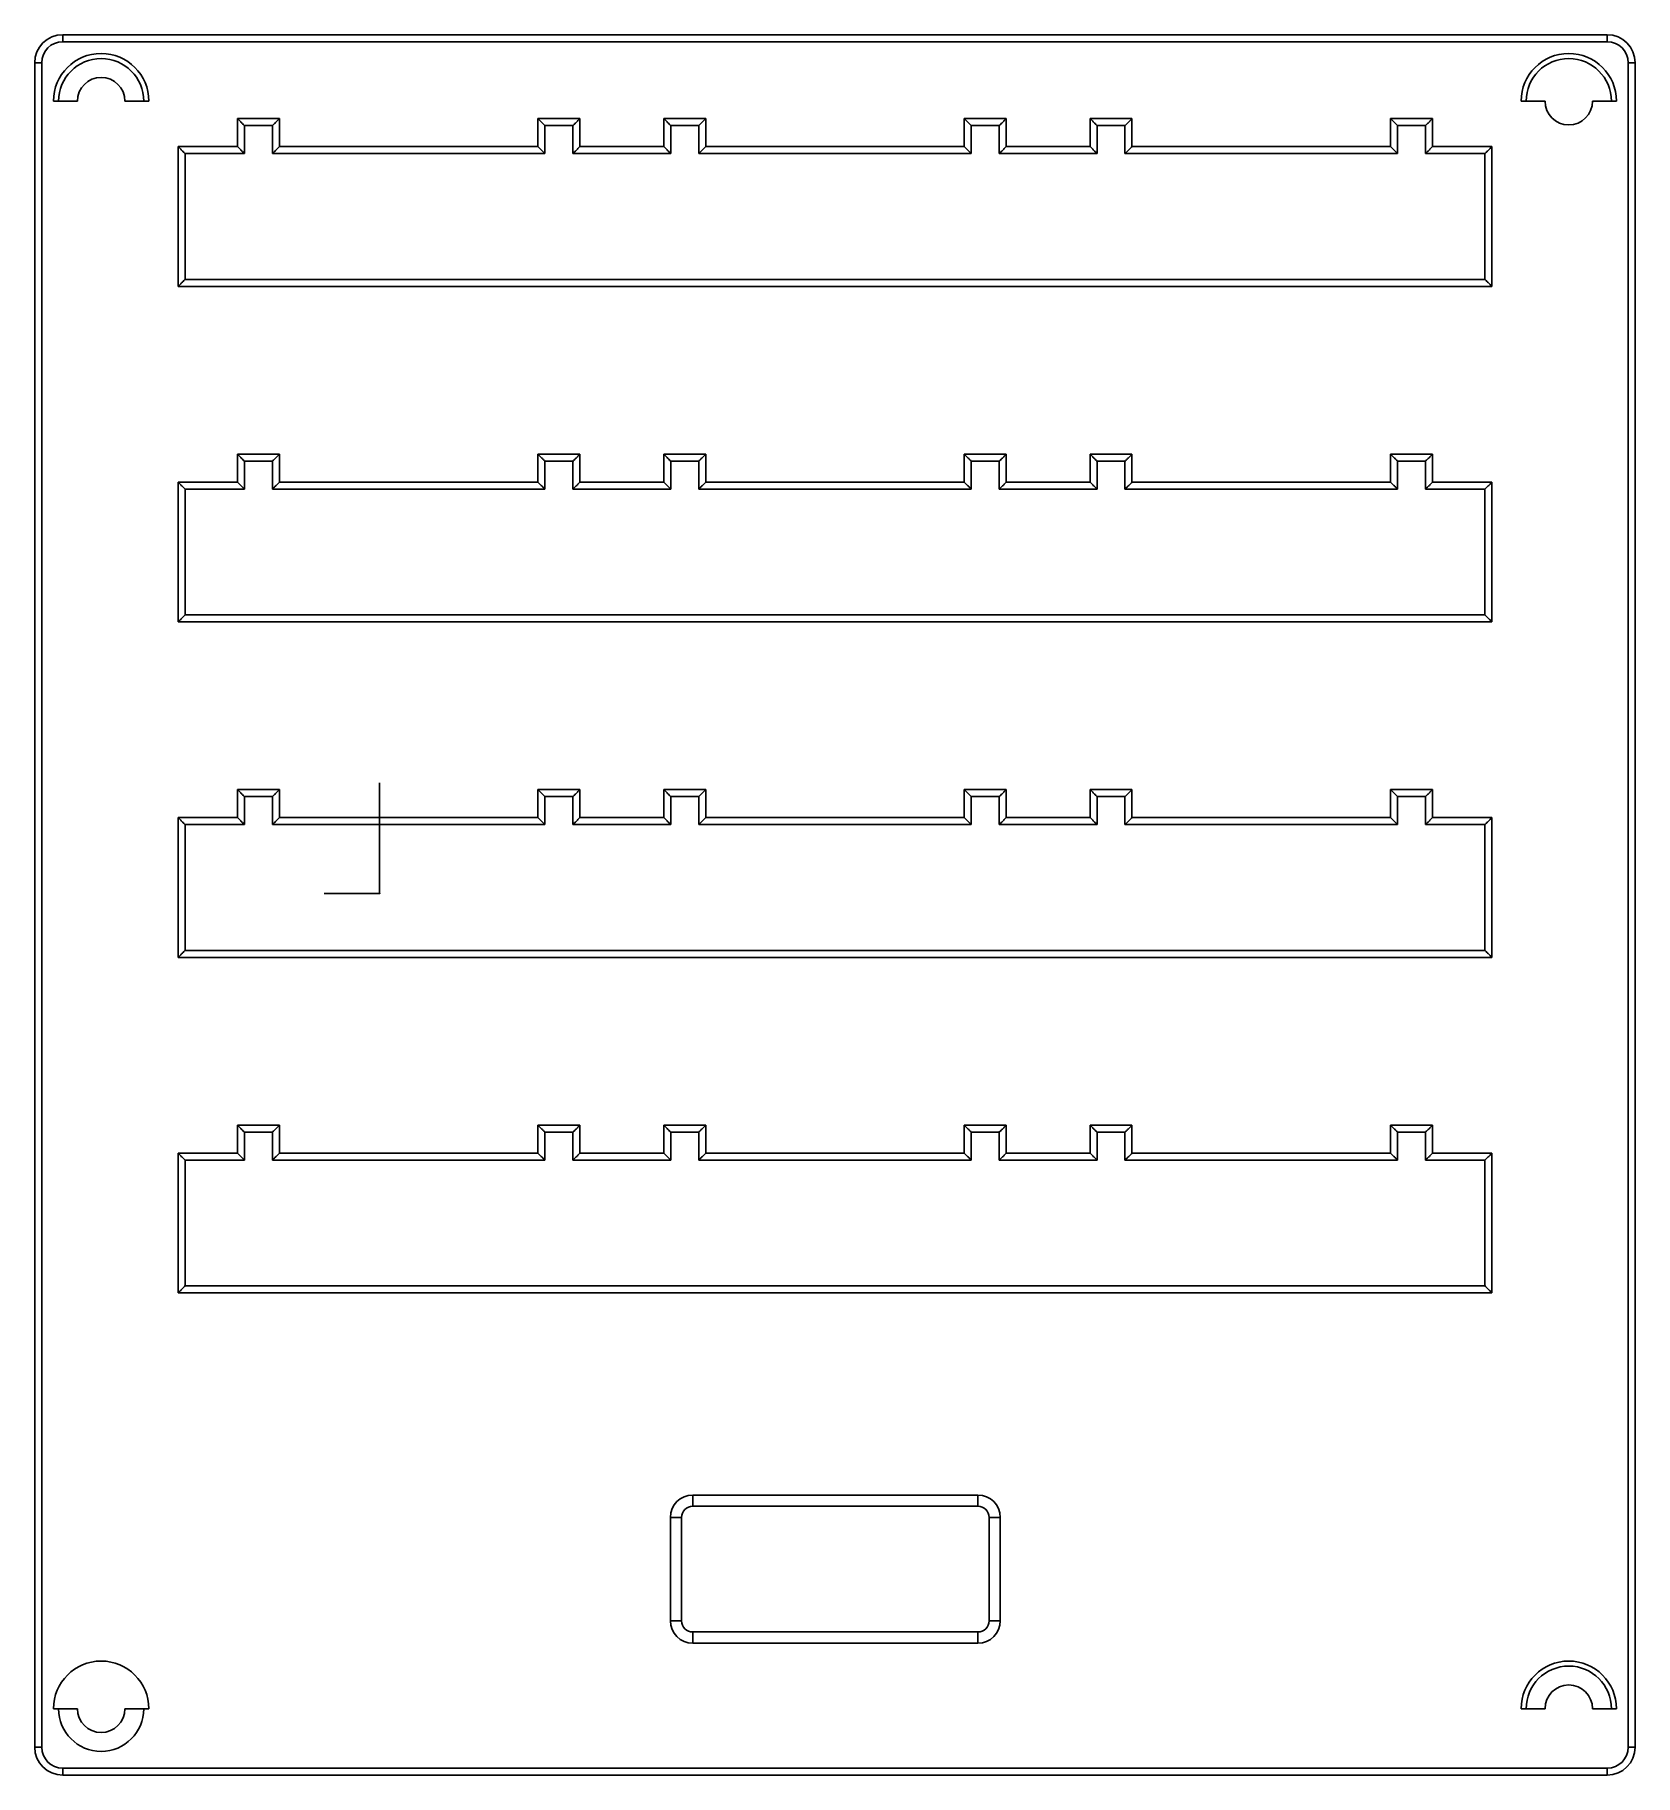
# Model space of a CAD drawing. Header units: millimetres. Extents: x -25 to 90, y -63 to 61.
import ezdxf

# ---------------------------------------------------------------- set-up
doc = ezdxf.new("R2010")
doc.units = ezdxf.units.MM
doc.header["$PDSIZE"] = -1

msp = doc.modelspace()

# ---------------------------------------------------------------- linework, layer by layer
at = {"color": 7, "linetype": 'Continuous', "lineweight": 25}
for p, q in [((-22.67, 60.93), (-22.67, 61.43)), ((-22.67, 61.43), (87.83, 61.43)), ((87.83, 60.93), (87.83, 61.43)), ((87.83, 60.93), (-22.67, 60.93)), ((-24.67, -61.07), (-24.67, 59.43)), ((-24.17, 59.43), (-24.67, 59.43)), ((-24.17, 59.43), (-24.17, -61.07)), ((89.33, -61.07), (89.33, 59.43)), ((89.83, 59.43), (89.33, 59.43)), ((89.83, 59.43), (89.83, -61.07)), ((-21.62, 56.68), (-23.32, 56.68)), ((-18.22, 56.68), (-16.51, 56.68)), ((83.38, 56.68), (81.68, 56.68)), ((86.78, 56.68), (88.49, 56.68)), ((-10.17, 53.43), (-10.17, 55.43)), ((-10.17, 55.43), (-7.17, 55.43)), ((-9.67, 54.93), (-9.67, 52.93)), ((-7.67, 54.93), (-9.67, 54.93)), ((-7.67, 52.93), (-7.67, 54.93)), ((-7.17, 55.43), (-7.17, 53.43)), ((11.33, 53.43), (11.33, 55.43)), ((11.33, 55.43), (14.33, 55.43)), ((11.83, 54.93), (11.83, 52.93)), ((13.83, 54.93), (11.83, 54.93)), ((13.83, 52.93), (13.83, 54.93)), ((14.33, 55.43), (14.33, 53.43)), ((20.33, 53.43), (20.33, 55.43)), ((20.33, 55.43), (23.33, 55.43)), ((20.83, 54.93), (20.83, 52.93)), ((22.83, 54.93), (20.83, 54.93)), ((22.83, 52.93), (22.83, 54.93)), ((23.33, 55.43), (23.33, 53.43)), ((41.83, 55.43), (44.83, 55.43)), ((41.83, 53.43), (41.83, 55.43)), ((44.33, 54.93), (42.33, 54.93)), ((42.33, 54.93), (42.33, 52.93)), ((44.33, 52.93), (44.33, 54.93)), ((44.83, 55.43), (44.83, 53.43)), ((50.83, 55.43), (53.83, 55.43)), ((50.83, 53.43), (50.83, 55.43)), ((53.33, 54.93), (51.33, 54.93)), ((51.33, 54.93), (51.33, 52.93)), ((53.33, 52.93), (53.33, 54.93)), ((53.83, 55.43), (53.83, 53.43)), ((72.33, 55.43), (75.33, 55.43)), ((72.33, 53.43), (72.33, 55.43)), ((74.83, 54.93), (72.83, 54.93)), ((72.83, 54.93), (72.83, 52.93)), ((74.83, 52.93), (74.83, 54.93)), ((75.33, 55.43), (75.33, 53.43)), ((-14.42, 43.43), (-14.42, 53.43)), ((-14.42, 53.43), (-10.17, 53.43)), ((-13.92, 52.93), (-13.92, 43.93)), ((-9.67, 52.93), (-13.92, 52.93)), ((11.83, 52.93), (-7.67, 52.93)), ((-7.17, 53.43), (11.33, 53.43)), ((20.83, 52.93), (13.83, 52.93)), ((14.33, 53.43), (20.33, 53.43)), ((42.33, 52.93), (22.83, 52.93)), ((23.33, 53.43), (41.83, 53.43)), ((51.33, 52.93), (44.33, 52.93)), ((44.83, 53.43), (50.83, 53.43)), ((72.83, 52.93), (53.33, 52.93)), ((53.83, 53.43), (72.33, 53.43)), ((79.08, 52.93), (74.83, 52.93)), ((75.33, 53.43), (79.58, 53.43)), ((79.08, 43.93), (79.08, 52.93)), ((79.58, 53.43), (79.58, 43.43)), ((-13.92, 43.93), (79.08, 43.93)), ((79.58, 43.43), (-14.42, 43.43)), ((-10.17, 29.43), (-10.17, 31.43)), ((-10.17, 31.43), (-7.17, 31.43)), ((-7.17, 31.43), (-7.17, 29.43)), ((11.33, 29.43), (11.33, 31.43)), ((11.33, 31.43), (14.33, 31.43)), ((14.33, 31.43), (14.33, 29.43)), ((20.33, 29.43), (20.33, 31.43)), ((20.33, 31.43), (23.33, 31.43)), ((23.33, 31.43), (23.33, 29.43)), ((41.83, 31.43), (44.83, 31.43)), ((41.83, 29.43), (41.83, 31.43)), ((44.83, 31.43), (44.83, 29.43)), ((50.83, 31.43), (53.83, 31.43)), ((50.83, 29.43), (50.83, 31.43)), ((53.83, 31.43), (53.83, 29.43)), ((72.33, 31.43), (75.33, 31.43)), ((72.33, 29.43), (72.33, 31.43)), ((75.33, 31.43), (75.33, 29.43)), ((-9.67, 30.93), (-9.67, 28.93)), ((-7.67, 30.93), (-9.67, 30.93)), ((-7.67, 28.93), (-7.67, 30.93)), ((11.83, 30.93), (11.83, 28.93)), ((13.83, 30.93), (11.83, 30.93)), ((13.83, 28.93), (13.83, 30.93)), ((20.83, 30.93), (20.83, 28.93)), ((22.83, 30.93), (20.83, 30.93)), ((22.83, 28.93), (22.83, 30.93)), ((44.33, 30.93), (42.33, 30.93)), ((42.33, 30.93), (42.33, 28.93)), ((44.33, 28.93), (44.33, 30.93)), ((53.33, 30.93), (51.33, 30.93)), ((51.33, 30.93), (51.33, 28.93)), ((53.33, 28.93), (53.33, 30.93)), ((74.83, 30.93), (72.83, 30.93)), ((72.83, 30.93), (72.83, 28.93)), ((74.83, 28.93), (74.83, 30.93)), ((-14.42, 19.43), (-14.42, 29.43)), ((-14.42, 29.43), (-10.17, 29.43)), ((-13.92, 28.93), (-13.92, 19.93)), ((-9.67, 28.93), (-13.92, 28.93)), ((11.83, 28.93), (-7.67, 28.93)), ((-7.17, 29.43), (11.33, 29.43)), ((20.83, 28.93), (13.83, 28.93)), ((14.33, 29.43), (20.33, 29.43)), ((42.33, 28.93), (22.83, 28.93)), ((23.33, 29.43), (41.83, 29.43)), ((51.33, 28.93), (44.33, 28.93)), ((44.83, 29.43), (50.83, 29.43)), ((72.83, 28.93), (53.33, 28.93)), ((53.83, 29.43), (72.33, 29.43)), ((79.08, 28.93), (74.83, 28.93)), ((75.33, 29.43), (79.58, 29.43)), ((79.08, 19.93), (79.08, 28.93)), ((79.58, 29.43), (79.58, 19.43)), ((-13.92, 19.93), (79.08, 19.93)), ((79.58, 19.43), (-14.42, 19.43)), ((-10.17, 7.43), (-7.17, 7.43)), ((-10.17, 5.43), (-10.17, 7.43)), ((-7.67, 6.93), (-9.67, 6.93)), ((-9.67, 6.93), (-9.67, 4.93)), ((-7.67, 4.93), (-7.67, 6.93)), ((-7.17, 7.43), (-7.17, 5.43)), ((11.33, 5.43), (11.33, 7.43)), ((11.33, 7.43), (14.33, 7.43)), ((11.83, 6.93), (11.83, 4.93)), ((13.83, 6.93), (11.83, 6.93)), ((13.83, 4.93), (13.83, 6.93)), ((14.33, 7.43), (14.33, 5.43)), ((20.33, 5.43), (20.33, 7.43)), ((20.33, 7.43), (23.33, 7.43)), ((20.83, 6.93), (20.83, 4.93)), ((22.83, 6.93), (20.83, 6.93)), ((22.83, 4.93), (22.83, 6.93)), ((23.33, 7.43), (23.33, 5.43)), ((41.83, 7.43), (44.83, 7.43)), ((41.83, 5.43), (41.83, 7.43)), ((44.33, 6.93), (42.33, 6.93)), ((42.33, 6.93), (42.33, 4.93)), ((44.33, 4.93), (44.33, 6.93)), ((44.83, 7.43), (44.83, 5.43)), ((50.83, 7.43), (53.83, 7.43)), ((50.83, 5.43), (50.83, 7.43)), ((53.33, 6.93), (51.33, 6.93)), ((51.33, 6.93), (51.33, 4.93)), ((53.33, 4.93), (53.33, 6.93)), ((53.83, 7.43), (53.83, 5.43)), ((72.33, 7.43), (75.33, 7.43)), ((72.33, 5.43), (72.33, 7.43)), ((74.83, 6.93), (72.83, 6.93)), ((72.83, 6.93), (72.83, 4.93)), ((74.83, 4.93), (74.83, 6.93)), ((75.33, 7.43), (75.33, 5.43)), ((-14.42, -4.57), (-14.42, 5.43)), ((-14.42, 5.43), (-10.17, 5.43)), ((-7.17, 5.43), (11.33, 5.43)), ((14.33, 5.43), (20.33, 5.43)), ((23.33, 5.43), (41.83, 5.43)), ((44.83, 5.43), (50.83, 5.43)), ((53.83, 5.43), (72.33, 5.43)), ((75.33, 5.43), (79.58, 5.43)), ((79.58, 5.43), (79.58, -4.57)), ((-13.92, 4.93), (-13.92, -4.07)), ((-9.67, 4.93), (-13.92, 4.93)), ((11.83, 4.93), (-7.67, 4.93)), ((20.83, 4.93), (13.83, 4.93)), ((42.33, 4.93), (22.83, 4.93)), ((51.33, 4.93), (44.33, 4.93)), ((72.83, 4.93), (53.33, 4.93)), ((79.08, 4.93), (74.83, 4.93)), ((79.08, -4.07), (79.08, 4.93)), ((79.58, -4.57), (-14.42, -4.57)), ((-13.92, -4.07), (79.08, -4.07)), ((-10.17, -18.57), (-10.17, -16.57)), ((-10.17, -16.57), (-7.17, -16.57)), ((-9.67, -17.07), (-9.67, -19.07)), ((-7.67, -17.07), (-9.67, -17.07)), ((-7.67, -19.07), (-7.67, -17.07)), ((-7.17, -16.57), (-7.17, -18.57)), ((11.33, -18.57), (11.33, -16.57)), ((11.33, -16.57), (14.33, -16.57)), ((11.83, -17.07), (11.83, -19.07)), ((13.83, -17.07), (11.83, -17.07)), ((13.83, -19.07), (13.83, -17.07)), ((14.33, -16.57), (14.33, -18.57)), ((20.33, -18.57), (20.33, -16.57)), ((20.33, -16.57), (23.33, -16.57)), ((20.83, -17.07), (20.83, -19.07)), ((22.83, -17.07), (20.83, -17.07)), ((22.83, -19.07), (22.83, -17.07)), ((23.33, -16.57), (23.33, -18.57)), ((41.83, -16.57), (44.83, -16.57)), ((41.83, -18.57), (41.83, -16.57)), ((44.33, -17.07), (42.33, -17.07)), ((42.33, -17.07), (42.33, -19.07)), ((44.33, -19.07), (44.33, -17.07)), ((44.83, -16.57), (44.83, -18.57)), ((50.83, -16.57), (53.83, -16.57)), ((50.83, -18.57), (50.83, -16.57)), ((53.33, -17.07), (51.33, -17.07)), ((51.33, -17.07), (51.33, -19.07)), ((53.33, -19.07), (53.33, -17.07)), ((53.83, -16.57), (53.83, -18.57)), ((72.33, -16.57), (75.33, -16.57)), ((72.33, -18.57), (72.33, -16.57)), ((74.83, -17.07), (72.83, -17.07)), ((72.83, -17.07), (72.83, -19.07)), ((74.83, -19.07), (74.83, -17.07)), ((75.33, -16.57), (75.33, -18.57)), ((-14.42, -28.57), (-14.42, -18.57)), ((-14.42, -18.57), (-10.17, -18.57)), ((-7.17, -18.57), (11.33, -18.57)), ((14.33, -18.57), (20.33, -18.57)), ((23.33, -18.57), (41.83, -18.57)), ((44.83, -18.57), (50.83, -18.57)), ((53.83, -18.57), (72.33, -18.57)), ((75.33, -18.57), (79.58, -18.57)), ((79.58, -18.57), (79.58, -28.57)), ((-13.92, -19.07), (-13.92, -28.07)), ((-9.67, -19.07), (-13.92, -19.07)), ((11.83, -19.07), (-7.67, -19.07)), ((20.83, -19.07), (13.83, -19.07)), ((42.33, -19.07), (22.83, -19.07)), ((51.33, -19.07), (44.33, -19.07)), ((72.83, -19.07), (53.33, -19.07)), ((79.08, -19.07), (74.83, -19.07)), ((79.08, -28.07), (79.08, -19.07)), ((79.58, -28.57), (-14.42, -28.57)), ((-13.92, -28.07), (79.08, -28.07)), ((22.41, -43.03), (42.81, -43.03)), ((22.41, -43.83), (22.41, -43.03)), ((42.81, -43.03), (42.81, -43.83)), ((20.81, -52.03), (20.81, -44.63)), ((20.81, -44.63), (21.61, -44.63)), ((21.61, -44.63), (21.61, -52.03)), ((42.81, -43.83), (22.41, -43.83)), ((43.61, -44.63), (44.41, -44.63)), ((43.61, -52.03), (43.61, -44.63)), ((44.41, -44.63), (44.41, -52.03)), ((20.81, -52.03), (21.61, -52.03)), ((43.61, -52.03), (44.41, -52.03)), ((22.41, -52.83), (42.81, -52.83)), ((22.41, -53.63), (22.41, -52.83)), ((42.81, -52.83), (42.81, -53.63)), ((42.81, -53.63), (22.41, -53.63)), ((-21.62, -58.32), (-23.32, -58.32)), ((-18.22, -58.32), (-16.51, -58.32)), ((83.38, -58.32), (81.68, -58.32)), ((86.78, -58.32), (88.49, -58.32)), ((-24.17, -61.07), (-24.67, -61.07)), ((89.83, -61.07), (89.33, -61.07)), ((-22.67, -63.07), (-22.67, -62.57)), ((-22.67, -62.57), (87.83, -62.57)), ((87.83, -63.07), (-22.67, -63.07)), ((87.83, -63.07), (87.83, -62.57))]:
    msp.add_line(p, q, dxfattribs=at)
at = {"color": 7, "linetype": 'Continuous'}
for q in [(0, 7.92), (-3.96, 0)]:
    msp.add_line((0, 0), q, dxfattribs=at)
at = {"color": 7, "linetype": 'Continuous', "lineweight": 25}
for centre, radius, start, end in [((-22.67, 59.43), 2, 90, 180), ((87.83, 59.43), 2, 0, 90), ((-22.67, 59.43), 1.5, 90, 180), ((-19.92, 56.68), 3.41, 0, 180), ((85.08, 56.68), 3.41, 0, 180), ((87.83, 59.43), 1.5, 0, 90), ((-19.92, 56.68), 3.05, 360, 180), ((85.08, 56.68), 3.05, 0, 180), ((-19.92, 56.68), 1.7, 0, 180), ((85.08, 56.68), 1.7, 180, 0), ((22.41, -44.63), 1.6, 90, 180), ((42.81, -44.63), 1.6, 0, 90), ((22.41, -44.63), 0.8, 90, 180), ((42.81, -44.63), 0.8, 0, 90), ((22.41, -52.03), 1.6, 180, 270), ((22.41, -52.03), 0.8, 180, 270), ((42.81, -52.03), 1.6, 270, 0), ((42.81, -52.03), 0.8, 270, 0), ((-19.92, -58.32), 3.41, 0, 180), ((85.08, -58.32), 3.41, 0, 180), ((85.08, -58.32), 3.05, 0, 180), ((85.08, -58.32), 1.7, 0, 180), ((-19.92, -58.32), 3.05, 180, 0), ((-19.92, -58.32), 1.7, 180, 0), ((-22.67, -61.07), 2, 180, 270), ((-22.67, -61.07), 1.5, 180, 270), ((87.83, -61.07), 2, 270, 0), ((87.83, -61.07), 1.5, 270, 0)]:
    msp.add_arc(centre, radius, start, end, dxfattribs=at)
for points in [[(-9.67, 54.93), (-9.67, 54.93), (-9.68, 54.94), (-9.73, 54.99), (-9.76, 55.02), (-9.86, 55.12), (-9.92, 55.18), (-10.04, 55.3), (-10.11, 55.37), (-10.17, 55.43)], [(-7.67, 54.93), (-7.67, 54.93), (-7.66, 54.94), (-7.61, 54.99), (-7.57, 55.02), (-7.47, 55.12), (-7.41, 55.18), (-7.29, 55.3), (-7.23, 55.37), (-7.17, 55.43)], [(11.83, 54.93), (11.83, 54.93), (11.82, 54.94), (11.77, 54.99), (11.74, 55.02), (11.64, 55.12), (11.58, 55.18), (11.46, 55.3), (11.39, 55.37), (11.33, 55.43)], [(13.83, 54.93), (13.83, 54.93), (13.84, 54.94), (13.89, 54.99), (13.93, 55.02), (14.03, 55.12), (14.09, 55.18), (14.21, 55.3), (14.27, 55.37), (14.33, 55.43)], [(20.83, 54.93), (20.83, 54.93), (20.82, 54.94), (20.77, 54.99), (20.74, 55.02), (20.64, 55.12), (20.58, 55.18), (20.46, 55.3), (20.39, 55.37), (20.33, 55.43)], [(23.33, 55.43), (23.27, 55.37), (23.21, 55.3), (23.09, 55.18), (23.03, 55.12), (22.93, 55.02), (22.89, 54.99), (22.84, 54.94), (22.83, 54.93), (22.83, 54.93)], [(41.83, 55.43), (41.89, 55.37), (41.96, 55.3), (42.08, 55.18), (42.14, 55.12), (42.24, 55.02), (42.27, 54.99), (42.32, 54.94), (42.33, 54.93), (42.33, 54.93)], [(44.83, 55.43), (44.77, 55.37), (44.71, 55.3), (44.59, 55.18), (44.53, 55.12), (44.43, 55.02), (44.39, 54.99), (44.34, 54.94), (44.33, 54.93), (44.33, 54.93)], [(50.83, 55.43), (50.89, 55.37), (50.96, 55.3), (51.08, 55.18), (51.14, 55.12), (51.24, 55.02), (51.27, 54.99), (51.32, 54.94), (51.33, 54.93), (51.33, 54.93)], [(53.83, 55.43), (53.77, 55.37), (53.71, 55.3), (53.59, 55.18), (53.53, 55.12), (53.43, 55.02), (53.39, 54.99), (53.34, 54.94), (53.33, 54.93), (53.33, 54.93)], [(72.33, 55.43), (72.39, 55.37), (72.46, 55.3), (72.58, 55.18), (72.64, 55.12), (72.74, 55.02), (72.77, 54.99), (72.82, 54.94), (72.83, 54.93), (72.83, 54.93)], [(75.33, 55.43), (75.27, 55.37), (75.21, 55.3), (75.09, 55.18), (75.03, 55.12), (74.93, 55.02), (74.89, 54.99), (74.84, 54.94), (74.83, 54.93), (74.83, 54.93)], [(-13.92, 52.93), (-13.92, 52.93), (-13.93, 52.94), (-13.98, 52.99), (-14.01, 53.02), (-14.11, 53.12), (-14.17, 53.18), (-14.29, 53.3), (-14.36, 53.37), (-14.42, 53.43)], [(-9.67, 52.93), (-9.67, 52.93), (-9.68, 52.94), (-9.73, 52.99), (-9.76, 53.02), (-9.86, 53.12), (-9.92, 53.18), (-10.04, 53.3), (-10.11, 53.37), (-10.17, 53.43)], [(-7.67, 52.93), (-7.67, 52.93), (-7.66, 52.94), (-7.61, 52.99), (-7.57, 53.02), (-7.47, 53.12), (-7.41, 53.18), (-7.29, 53.3), (-7.23, 53.37), (-7.17, 53.43)], [(11.83, 52.93), (11.83, 52.93), (11.82, 52.94), (11.77, 52.99), (11.74, 53.02), (11.64, 53.12), (11.58, 53.18), (11.46, 53.3), (11.39, 53.37), (11.33, 53.43)], [(13.83, 52.93), (13.83, 52.93), (13.84, 52.94), (13.89, 52.99), (13.93, 53.02), (14.03, 53.12), (14.09, 53.18), (14.21, 53.3), (14.27, 53.37), (14.33, 53.43)], [(20.83, 52.93), (20.83, 52.93), (20.82, 52.94), (20.77, 52.99), (20.74, 53.02), (20.64, 53.12), (20.58, 53.18), (20.46, 53.3), (20.39, 53.37), (20.33, 53.43)], [(23.33, 53.43), (23.27, 53.37), (23.21, 53.3), (23.09, 53.18), (23.03, 53.12), (22.93, 53.02), (22.89, 52.99), (22.84, 52.94), (22.83, 52.93), (22.83, 52.93)], [(41.83, 53.43), (41.89, 53.37), (41.96, 53.3), (42.08, 53.18), (42.14, 53.12), (42.24, 53.02), (42.27, 52.99), (42.32, 52.94), (42.33, 52.93), (42.33, 52.93)], [(44.83, 53.43), (44.77, 53.37), (44.71, 53.3), (44.59, 53.18), (44.53, 53.12), (44.43, 53.02), (44.39, 52.99), (44.34, 52.94), (44.33, 52.93), (44.33, 52.93)], [(50.83, 53.43), (50.89, 53.37), (50.96, 53.3), (51.08, 53.18), (51.14, 53.12), (51.24, 53.02), (51.27, 52.99), (51.32, 52.94), (51.33, 52.93), (51.33, 52.93)], [(53.83, 53.43), (53.77, 53.37), (53.71, 53.3), (53.59, 53.18), (53.53, 53.12), (53.43, 53.02), (53.39, 52.99), (53.34, 52.94), (53.33, 52.93), (53.33, 52.93)], [(72.33, 53.43), (72.39, 53.37), (72.46, 53.3), (72.58, 53.18), (72.64, 53.12), (72.74, 53.02), (72.77, 52.99), (72.82, 52.94), (72.83, 52.93), (72.83, 52.93)], [(75.33, 53.43), (75.27, 53.37), (75.21, 53.3), (75.09, 53.18), (75.03, 53.12), (74.93, 53.02), (74.89, 52.99), (74.84, 52.94), (74.83, 52.93), (74.83, 52.93)], [(79.08, 52.93), (79.08, 52.93), (79.09, 52.94), (79.14, 52.99), (79.18, 53.02), (79.28, 53.12), (79.34, 53.18), (79.46, 53.3), (79.52, 53.37), (79.58, 53.43)], [(-13.92, 43.93), (-13.92, 43.93), (-13.93, 43.92), (-13.98, 43.87), (-14.01, 43.83), (-14.11, 43.73), (-14.17, 43.67), (-14.29, 43.55), (-14.36, 43.49), (-14.42, 43.43)], [(79.08, 43.93), (79.08, 43.93), (79.09, 43.92), (79.14, 43.87), (79.18, 43.83), (79.28, 43.73), (79.34, 43.67), (79.46, 43.55), (79.52, 43.49), (79.58, 43.43)], [(-9.67, 30.93), (-9.67, 30.93), (-9.68, 30.94), (-9.73, 30.99), (-9.76, 31.02), (-9.86, 31.12), (-9.92, 31.18), (-10.04, 31.3), (-10.11, 31.37), (-10.17, 31.43)], [(-7.67, 30.93), (-7.67, 30.93), (-7.66, 30.94), (-7.61, 30.99), (-7.57, 31.02), (-7.47, 31.12), (-7.41, 31.18), (-7.29, 31.3), (-7.23, 31.37), (-7.17, 31.43)], [(11.83, 30.93), (11.83, 30.93), (11.82, 30.94), (11.77, 30.99), (11.74, 31.02), (11.64, 31.12), (11.58, 31.18), (11.46, 31.3), (11.39, 31.37), (11.33, 31.43)], [(13.83, 30.93), (13.83, 30.93), (13.84, 30.94), (13.89, 30.99), (13.93, 31.02), (14.03, 31.12), (14.09, 31.18), (14.21, 31.3), (14.27, 31.37), (14.33, 31.43)], [(20.83, 30.93), (20.83, 30.93), (20.82, 30.94), (20.77, 30.99), (20.74, 31.02), (20.64, 31.12), (20.58, 31.18), (20.46, 31.3), (20.39, 31.37), (20.33, 31.43)], [(23.33, 31.43), (23.27, 31.37), (23.21, 31.3), (23.09, 31.18), (23.03, 31.12), (22.93, 31.02), (22.89, 30.99), (22.84, 30.94), (22.83, 30.93), (22.83, 30.93)], [(41.83, 31.43), (41.89, 31.37), (41.96, 31.3), (42.08, 31.18), (42.14, 31.12), (42.24, 31.02), (42.27, 30.99), (42.32, 30.94), (42.33, 30.93), (42.33, 30.93)], [(44.83, 31.43), (44.77, 31.37), (44.71, 31.3), (44.59, 31.18), (44.53, 31.12), (44.43, 31.02), (44.39, 30.99), (44.34, 30.94), (44.33, 30.93), (44.33, 30.93)], [(50.83, 31.43), (50.89, 31.37), (50.96, 31.3), (51.08, 31.18), (51.14, 31.12), (51.24, 31.02), (51.27, 30.99), (51.32, 30.94), (51.33, 30.93), (51.33, 30.93)], [(53.83, 31.43), (53.77, 31.37), (53.71, 31.3), (53.59, 31.18), (53.53, 31.12), (53.43, 31.02), (53.39, 30.99), (53.34, 30.94), (53.33, 30.93), (53.33, 30.93)], [(72.33, 31.43), (72.39, 31.37), (72.46, 31.3), (72.58, 31.18), (72.64, 31.12), (72.74, 31.02), (72.77, 30.99), (72.82, 30.94), (72.83, 30.93), (72.83, 30.93)], [(75.33, 31.43), (75.27, 31.37), (75.21, 31.3), (75.09, 31.18), (75.03, 31.12), (74.93, 31.02), (74.89, 30.99), (74.84, 30.94), (74.83, 30.93), (74.83, 30.93)], [(-13.92, 28.93), (-13.92, 28.93), (-13.93, 28.94), (-13.98, 28.99), (-14.01, 29.02), (-14.11, 29.12), (-14.17, 29.18), (-14.29, 29.3), (-14.36, 29.37), (-14.42, 29.43)], [(-9.67, 28.93), (-9.67, 28.93), (-9.68, 28.94), (-9.73, 28.99), (-9.76, 29.02), (-9.86, 29.12), (-9.92, 29.18), (-10.04, 29.3), (-10.11, 29.37), (-10.17, 29.43)], [(-7.67, 28.93), (-7.67, 28.93), (-7.66, 28.94), (-7.61, 28.99), (-7.57, 29.02), (-7.47, 29.12), (-7.41, 29.18), (-7.29, 29.3), (-7.23, 29.37), (-7.17, 29.43)], [(11.83, 28.93), (11.83, 28.93), (11.82, 28.94), (11.77, 28.99), (11.74, 29.02), (11.64, 29.12), (11.58, 29.18), (11.46, 29.3), (11.39, 29.37), (11.33, 29.43)], [(13.83, 28.93), (13.83, 28.93), (13.84, 28.94), (13.89, 28.99), (13.93, 29.02), (14.03, 29.12), (14.09, 29.18), (14.21, 29.3), (14.27, 29.37), (14.33, 29.43)], [(20.83, 28.93), (20.83, 28.93), (20.82, 28.94), (20.77, 28.99), (20.74, 29.02), (20.64, 29.12), (20.58, 29.18), (20.46, 29.3), (20.39, 29.37), (20.33, 29.43)], [(23.33, 29.43), (23.27, 29.37), (23.21, 29.3), (23.09, 29.18), (23.03, 29.12), (22.93, 29.02), (22.89, 28.99), (22.84, 28.94), (22.83, 28.93), (22.83, 28.93)], [(41.83, 29.43), (41.89, 29.37), (41.96, 29.3), (42.08, 29.18), (42.14, 29.12), (42.24, 29.02), (42.27, 28.99), (42.32, 28.94), (42.33, 28.93), (42.33, 28.93)], [(44.83, 29.43), (44.77, 29.37), (44.71, 29.3), (44.59, 29.18), (44.53, 29.12), (44.43, 29.02), (44.39, 28.99), (44.34, 28.94), (44.33, 28.93), (44.33, 28.93)], [(50.83, 29.43), (50.89, 29.37), (50.96, 29.3), (51.08, 29.18), (51.14, 29.12), (51.24, 29.02), (51.27, 28.99), (51.32, 28.94), (51.33, 28.93), (51.33, 28.93)], [(53.83, 29.43), (53.77, 29.37), (53.71, 29.3), (53.59, 29.18), (53.53, 29.12), (53.43, 29.02), (53.39, 28.99), (53.34, 28.94), (53.33, 28.93), (53.33, 28.93)], [(72.33, 29.43), (72.39, 29.37), (72.46, 29.3), (72.58, 29.18), (72.64, 29.12), (72.74, 29.02), (72.77, 28.99), (72.82, 28.94), (72.83, 28.93), (72.83, 28.93)], [(75.33, 29.43), (75.27, 29.37), (75.21, 29.3), (75.09, 29.18), (75.03, 29.12), (74.93, 29.02), (74.89, 28.99), (74.84, 28.94), (74.83, 28.93), (74.83, 28.93)], [(79.08, 28.93), (79.08, 28.93), (79.09, 28.94), (79.14, 28.99), (79.18, 29.02), (79.28, 29.12), (79.34, 29.18), (79.46, 29.3), (79.52, 29.37), (79.58, 29.43)], [(-13.92, 19.93), (-13.92, 19.93), (-13.93, 19.92), (-13.98, 19.87), (-14.01, 19.83), (-14.11, 19.73), (-14.17, 19.67), (-14.29, 19.55), (-14.36, 19.49), (-14.42, 19.43)], [(79.08, 19.93), (79.08, 19.93), (79.09, 19.92), (79.14, 19.87), (79.18, 19.83), (79.28, 19.73), (79.34, 19.67), (79.46, 19.55), (79.52, 19.49), (79.58, 19.43)], [(-9.67, 6.93), (-9.67, 6.93), (-9.68, 6.94), (-9.73, 6.99), (-9.76, 7.02), (-9.86, 7.12), (-9.92, 7.18), (-10.04, 7.3), (-10.11, 7.37), (-10.17, 7.43)], [(-7.67, 6.93), (-7.67, 6.93), (-7.66, 6.94), (-7.61, 6.99), (-7.57, 7.02), (-7.47, 7.12), (-7.41, 7.18), (-7.29, 7.3), (-7.23, 7.37), (-7.17, 7.43)], [(11.83, 6.93), (11.83, 6.93), (11.82, 6.94), (11.77, 6.99), (11.74, 7.02), (11.64, 7.12), (11.58, 7.18), (11.46, 7.3), (11.39, 7.37), (11.33, 7.43)], [(13.83, 6.93), (13.83, 6.93), (13.84, 6.94), (13.89, 6.99), (13.93, 7.02), (14.03, 7.12), (14.09, 7.18), (14.21, 7.3), (14.27, 7.37), (14.33, 7.43)], [(20.83, 6.93), (20.83, 6.93), (20.82, 6.94), (20.77, 6.99), (20.74, 7.02), (20.64, 7.12), (20.58, 7.18), (20.46, 7.3), (20.39, 7.37), (20.33, 7.43)], [(23.33, 7.43), (23.27, 7.37), (23.21, 7.3), (23.09, 7.18), (23.03, 7.12), (22.93, 7.02), (22.89, 6.99), (22.84, 6.94), (22.83, 6.93), (22.83, 6.93)], [(41.83, 7.43), (41.89, 7.37), (41.96, 7.3), (42.08, 7.18), (42.14, 7.12), (42.24, 7.02), (42.27, 6.99), (42.32, 6.94), (42.33, 6.93), (42.33, 6.93)], [(44.83, 7.43), (44.77, 7.37), (44.71, 7.3), (44.59, 7.18), (44.53, 7.12), (44.43, 7.02), (44.39, 6.99), (44.34, 6.94), (44.33, 6.93), (44.33, 6.93)], [(50.83, 7.43), (50.89, 7.37), (50.96, 7.3), (51.08, 7.18), (51.14, 7.12), (51.24, 7.02), (51.27, 6.99), (51.32, 6.94), (51.33, 6.93), (51.33, 6.93)], [(53.83, 7.43), (53.77, 7.37), (53.71, 7.3), (53.59, 7.18), (53.53, 7.12), (53.43, 7.02), (53.39, 6.99), (53.34, 6.94), (53.33, 6.93), (53.33, 6.93)], [(72.33, 7.43), (72.39, 7.37), (72.46, 7.3), (72.58, 7.18), (72.64, 7.12), (72.74, 7.02), (72.77, 6.99), (72.82, 6.94), (72.83, 6.93), (72.83, 6.93)], [(75.33, 7.43), (75.27, 7.37), (75.21, 7.3), (75.09, 7.18), (75.03, 7.12), (74.93, 7.02), (74.89, 6.99), (74.84, 6.94), (74.83, 6.93), (74.83, 6.93)], [(-13.92, 4.93), (-13.92, 4.93), (-13.93, 4.94), (-13.98, 4.99), (-14.01, 5.02), (-14.11, 5.12), (-14.17, 5.18), (-14.29, 5.3), (-14.36, 5.37), (-14.42, 5.43)], [(-9.67, 4.93), (-9.67, 4.93), (-9.68, 4.94), (-9.73, 4.99), (-9.76, 5.02), (-9.86, 5.12), (-9.92, 5.18), (-10.04, 5.3), (-10.11, 5.37), (-10.17, 5.43)], [(-7.67, 4.93), (-7.67, 4.93), (-7.66, 4.94), (-7.61, 4.99), (-7.57, 5.02), (-7.47, 5.12), (-7.41, 5.18), (-7.29, 5.3), (-7.23, 5.37), (-7.17, 5.43)], [(11.83, 4.93), (11.83, 4.93), (11.82, 4.94), (11.77, 4.99), (11.74, 5.02), (11.64, 5.12), (11.58, 5.18), (11.46, 5.3), (11.39, 5.37), (11.33, 5.43)], [(13.83, 4.93), (13.83, 4.93), (13.84, 4.94), (13.89, 4.99), (13.93, 5.02), (14.03, 5.12), (14.09, 5.18), (14.21, 5.3), (14.27, 5.37), (14.33, 5.43)], [(20.83, 4.93), (20.83, 4.93), (20.82, 4.94), (20.77, 4.99), (20.74, 5.02), (20.64, 5.12), (20.58, 5.18), (20.46, 5.3), (20.39, 5.37), (20.33, 5.43)], [(23.33, 5.43), (23.27, 5.37), (23.21, 5.3), (23.09, 5.18), (23.03, 5.12), (22.93, 5.02), (22.89, 4.99), (22.84, 4.94), (22.83, 4.93), (22.83, 4.93)], [(41.83, 5.43), (41.89, 5.37), (41.96, 5.3), (42.08, 5.18), (42.14, 5.12), (42.24, 5.02), (42.27, 4.99), (42.32, 4.94), (42.33, 4.93), (42.33, 4.93)], [(44.83, 5.43), (44.77, 5.37), (44.71, 5.3), (44.59, 5.18), (44.53, 5.12), (44.43, 5.02), (44.39, 4.99), (44.34, 4.94), (44.33, 4.93), (44.33, 4.93)], [(50.83, 5.43), (50.89, 5.37), (50.96, 5.3), (51.08, 5.18), (51.14, 5.12), (51.24, 5.02), (51.27, 4.99), (51.32, 4.94), (51.33, 4.93), (51.33, 4.93)], [(53.83, 5.43), (53.77, 5.37), (53.71, 5.3), (53.59, 5.18), (53.53, 5.12), (53.43, 5.02), (53.39, 4.99), (53.34, 4.94), (53.33, 4.93), (53.33, 4.93)], [(72.33, 5.43), (72.39, 5.37), (72.46, 5.3), (72.58, 5.18), (72.64, 5.12), (72.74, 5.02), (72.77, 4.99), (72.82, 4.94), (72.83, 4.93), (72.83, 4.93)], [(75.33, 5.43), (75.27, 5.37), (75.21, 5.3), (75.09, 5.18), (75.03, 5.12), (74.93, 5.02), (74.89, 4.99), (74.84, 4.94), (74.83, 4.93), (74.83, 4.93)], [(79.08, 4.93), (79.08, 4.93), (79.09, 4.94), (79.14, 4.99), (79.18, 5.02), (79.28, 5.12), (79.34, 5.18), (79.46, 5.3), (79.52, 5.37), (79.58, 5.43)], [(-13.92, -4.07), (-13.92, -4.07), (-13.93, -4.08), (-13.98, -4.13), (-14.01, -4.17), (-14.11, -4.27), (-14.17, -4.33), (-14.29, -4.45), (-14.36, -4.51), (-14.42, -4.57)], [(79.08, -4.07), (79.08, -4.07), (79.09, -4.08), (79.14, -4.13), (79.18, -4.17), (79.28, -4.27), (79.34, -4.33), (79.46, -4.45), (79.52, -4.51), (79.58, -4.57)], [(-9.67, -17.07), (-9.67, -17.07), (-9.68, -17.06), (-9.73, -17.01), (-9.76, -16.98), (-9.86, -16.88), (-9.92, -16.82), (-10.04, -16.7), (-10.11, -16.63), (-10.17, -16.57)], [(-7.67, -17.07), (-7.67, -17.07), (-7.66, -17.06), (-7.61, -17.01), (-7.57, -16.98), (-7.47, -16.88), (-7.41, -16.82), (-7.29, -16.7), (-7.23, -16.63), (-7.17, -16.57)], [(11.83, -17.07), (11.83, -17.07), (11.82, -17.06), (11.77, -17.01), (11.74, -16.98), (11.64, -16.88), (11.58, -16.82), (11.46, -16.7), (11.39, -16.63), (11.33, -16.57)], [(13.83, -17.07), (13.83, -17.07), (13.84, -17.06), (13.89, -17.01), (13.93, -16.98), (14.03, -16.88), (14.09, -16.82), (14.21, -16.7), (14.27, -16.63), (14.33, -16.57)], [(20.83, -17.07), (20.83, -17.07), (20.82, -17.06), (20.77, -17.01), (20.74, -16.98), (20.64, -16.88), (20.58, -16.82), (20.46, -16.7), (20.39, -16.63), (20.33, -16.57)], [(23.33, -16.57), (23.27, -16.63), (23.21, -16.7), (23.09, -16.82), (23.03, -16.88), (22.93, -16.98), (22.89, -17.01), (22.84, -17.06), (22.83, -17.07), (22.83, -17.07)], [(41.83, -16.57), (41.89, -16.63), (41.96, -16.7), (42.08, -16.82), (42.14, -16.88), (42.24, -16.98), (42.27, -17.01), (42.32, -17.06), (42.33, -17.07), (42.33, -17.07)], [(44.83, -16.57), (44.77, -16.63), (44.71, -16.7), (44.59, -16.82), (44.53, -16.88), (44.43, -16.98), (44.39, -17.01), (44.34, -17.06), (44.33, -17.07), (44.33, -17.07)], [(50.83, -16.57), (50.89, -16.63), (50.96, -16.7), (51.08, -16.82), (51.14, -16.88), (51.24, -16.98), (51.27, -17.01), (51.32, -17.06), (51.33, -17.07), (51.33, -17.07)], [(53.83, -16.57), (53.77, -16.63), (53.71, -16.7), (53.59, -16.82), (53.53, -16.88), (53.43, -16.98), (53.39, -17.01), (53.34, -17.06), (53.33, -17.07), (53.33, -17.07)], [(72.33, -16.57), (72.39, -16.63), (72.46, -16.7), (72.58, -16.82), (72.64, -16.88), (72.74, -16.98), (72.77, -17.01), (72.82, -17.06), (72.83, -17.07), (72.83, -17.07)], [(75.33, -16.57), (75.27, -16.63), (75.21, -16.7), (75.09, -16.82), (75.03, -16.88), (74.93, -16.98), (74.89, -17.01), (74.84, -17.06), (74.83, -17.07), (74.83, -17.07)], [(-13.92, -19.07), (-13.92, -19.07), (-13.93, -19.06), (-13.98, -19.01), (-14.01, -18.98), (-14.11, -18.88), (-14.17, -18.82), (-14.29, -18.7), (-14.36, -18.63), (-14.42, -18.57)], [(-9.67, -19.07), (-9.67, -19.07), (-9.68, -19.06), (-9.73, -19.01), (-9.76, -18.98), (-9.86, -18.88), (-9.92, -18.82), (-10.04, -18.7), (-10.11, -18.63), (-10.17, -18.57)], [(-7.67, -19.07), (-7.67, -19.07), (-7.66, -19.06), (-7.61, -19.01), (-7.57, -18.98), (-7.47, -18.88), (-7.41, -18.82), (-7.29, -18.7), (-7.23, -18.63), (-7.17, -18.57)], [(11.83, -19.07), (11.83, -19.07), (11.82, -19.06), (11.77, -19.01), (11.74, -18.98), (11.64, -18.88), (11.58, -18.82), (11.46, -18.7), (11.39, -18.63), (11.33, -18.57)], [(13.83, -19.07), (13.83, -19.07), (13.84, -19.06), (13.89, -19.01), (13.93, -18.98), (14.03, -18.88), (14.09, -18.82), (14.21, -18.7), (14.27, -18.63), (14.33, -18.57)], [(20.83, -19.07), (20.83, -19.07), (20.82, -19.06), (20.77, -19.01), (20.74, -18.98), (20.64, -18.88), (20.58, -18.82), (20.46, -18.7), (20.39, -18.63), (20.33, -18.57)], [(23.33, -18.57), (23.27, -18.63), (23.21, -18.7), (23.09, -18.82), (23.03, -18.88), (22.93, -18.98), (22.89, -19.01), (22.84, -19.06), (22.83, -19.07), (22.83, -19.07)], [(41.83, -18.57), (41.89, -18.63), (41.96, -18.7), (42.08, -18.82), (42.14, -18.88), (42.24, -18.98), (42.27, -19.01), (42.32, -19.06), (42.33, -19.07), (42.33, -19.07)], [(44.83, -18.57), (44.77, -18.63), (44.71, -18.7), (44.59, -18.82), (44.53, -18.88), (44.43, -18.98), (44.39, -19.01), (44.34, -19.06), (44.33, -19.07), (44.33, -19.07)], [(50.83, -18.57), (50.89, -18.63), (50.96, -18.7), (51.08, -18.82), (51.14, -18.88), (51.24, -18.98), (51.27, -19.01), (51.32, -19.06), (51.33, -19.07), (51.33, -19.07)], [(53.83, -18.57), (53.77, -18.63), (53.71, -18.7), (53.59, -18.82), (53.53, -18.88), (53.43, -18.98), (53.39, -19.01), (53.34, -19.06), (53.33, -19.07), (53.33, -19.07)], [(72.33, -18.57), (72.39, -18.63), (72.46, -18.7), (72.58, -18.82), (72.64, -18.88), (72.74, -18.98), (72.77, -19.01), (72.82, -19.06), (72.83, -19.07), (72.83, -19.07)], [(75.33, -18.57), (75.27, -18.63), (75.21, -18.7), (75.09, -18.82), (75.03, -18.88), (74.93, -18.98), (74.89, -19.01), (74.84, -19.06), (74.83, -19.07), (74.83, -19.07)], [(79.08, -19.07), (79.08, -19.07), (79.09, -19.06), (79.14, -19.01), (79.18, -18.98), (79.28, -18.88), (79.34, -18.82), (79.46, -18.7), (79.52, -18.63), (79.58, -18.57)], [(-13.92, -28.07), (-13.92, -28.07), (-13.93, -28.08), (-13.98, -28.13), (-14.01, -28.17), (-14.11, -28.27), (-14.17, -28.33), (-14.29, -28.45), (-14.36, -28.51), (-14.42, -28.57)], [(79.08, -28.07), (79.08, -28.07), (79.09, -28.08), (79.14, -28.13), (79.18, -28.17), (79.28, -28.27), (79.34, -28.33), (79.46, -28.45), (79.52, -28.51), (79.58, -28.57)]]:
    msp.add_open_spline(points, degree=3, knots=[0, 0, 0, 0, 0.25, 0.25, 0.5, 0.5, 0.75, 0.75, 1, 1, 1, 1], dxfattribs=at)
at = {"color": 7, "linetype": 'Continuous'}
msp.add_point((0, 0), dxfattribs=at)

doc.saveas('drawing.dxf')
